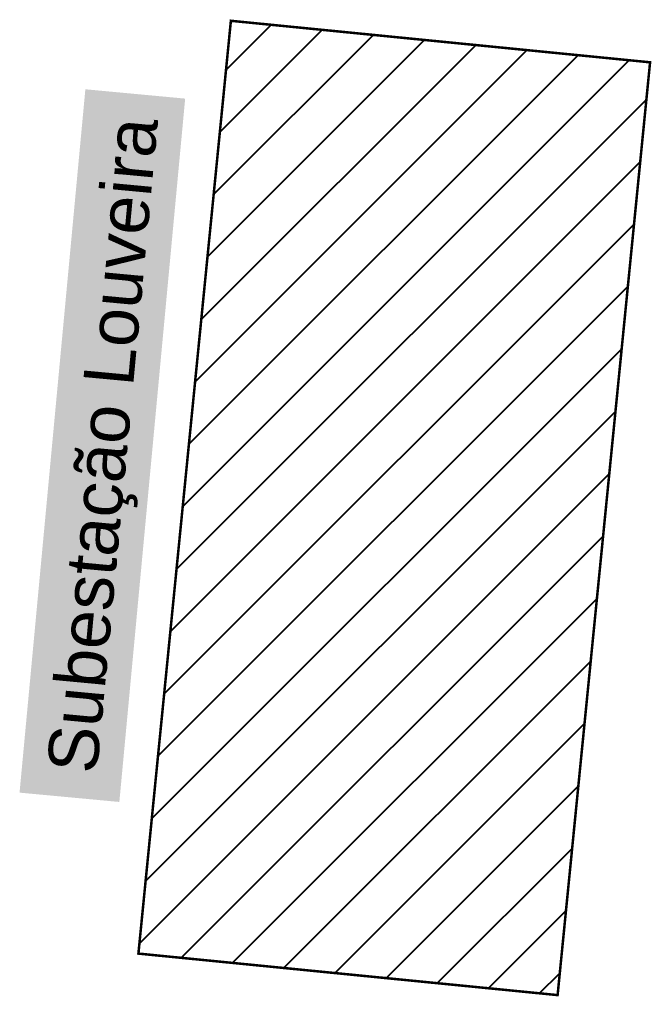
# Model space of a CAD drawing. Header units: metres. Extents: x 286532 to 329498, y 7396783 to 7466136.
# Drawn here: x 300285.2 to 300335.6, y 7446212.6 to 7446290.6 of the extents above; entities that cross this region are included whole.
import ezdxf

# ---------------------------------------------------------------- set-up
doc = ezdxf.new("R2010")
doc.units = ezdxf.units.M
doc.header["$LTSCALE"] = 10
doc.layers.add('Subestação', color=7, linetype='Continuous', true_color=0xf5f500)
doc.layers.add('Texto Subestação', color=7, linetype='Continuous', true_color=0xf0f000)
doc.styles.add('ARIAL', font='arial.ttf')

msp = doc.modelspace()

# ---------------------------------------------------------------- hatches: boundary and pattern name
at = {"layer": 'Subestação', "ltscale": 0.05}
h = msp.add_hatch(dxfattribs=at)
h.set_pattern_fill('ANSI31', color=256)
h.paths.add_polyline_path([(300302.038, 7446290.485), (300335.494, 7446287.17), (300328.114, 7446212.68), (300294.658, 7446215.995)])

# ---------------------------------------------------------------- linework, layer by layer
at = {"layer": 'Subestação', "const_width": 0.2, "flags": 128}
msp.add_lwpolyline([(300302.038, 7446290.485), (300335.494, 7446287.17), (300328.114, 7446212.68), (300294.658, 7446215.995), (300302.038, 7446290.485)], dxfattribs=at)

# ---------------------------------------------------------------- texts
at = {"layer": 'Texto Subestação', "color": 250, "ltscale": 0.05, "true_color": 0x242424, "insert": (300287.349, 7446230.653), "char_height": 4, "attachment_point": 1, "rotation": 84.65662, "style": 'ARIAL', "bg_fill": 1, "box_fill_scale": 1.5, "bg_fill_color": 256, "bg_fill_true_color": 15921906, "bg_fill_transparency": 0}
msp.add_mtext_dynamic_manual_height_columns('Subestação Louveira', width=52.41329, gutter_width=4362.902, heights=[4.144], dxfattribs=at)

doc.saveas('drawing.dxf')
